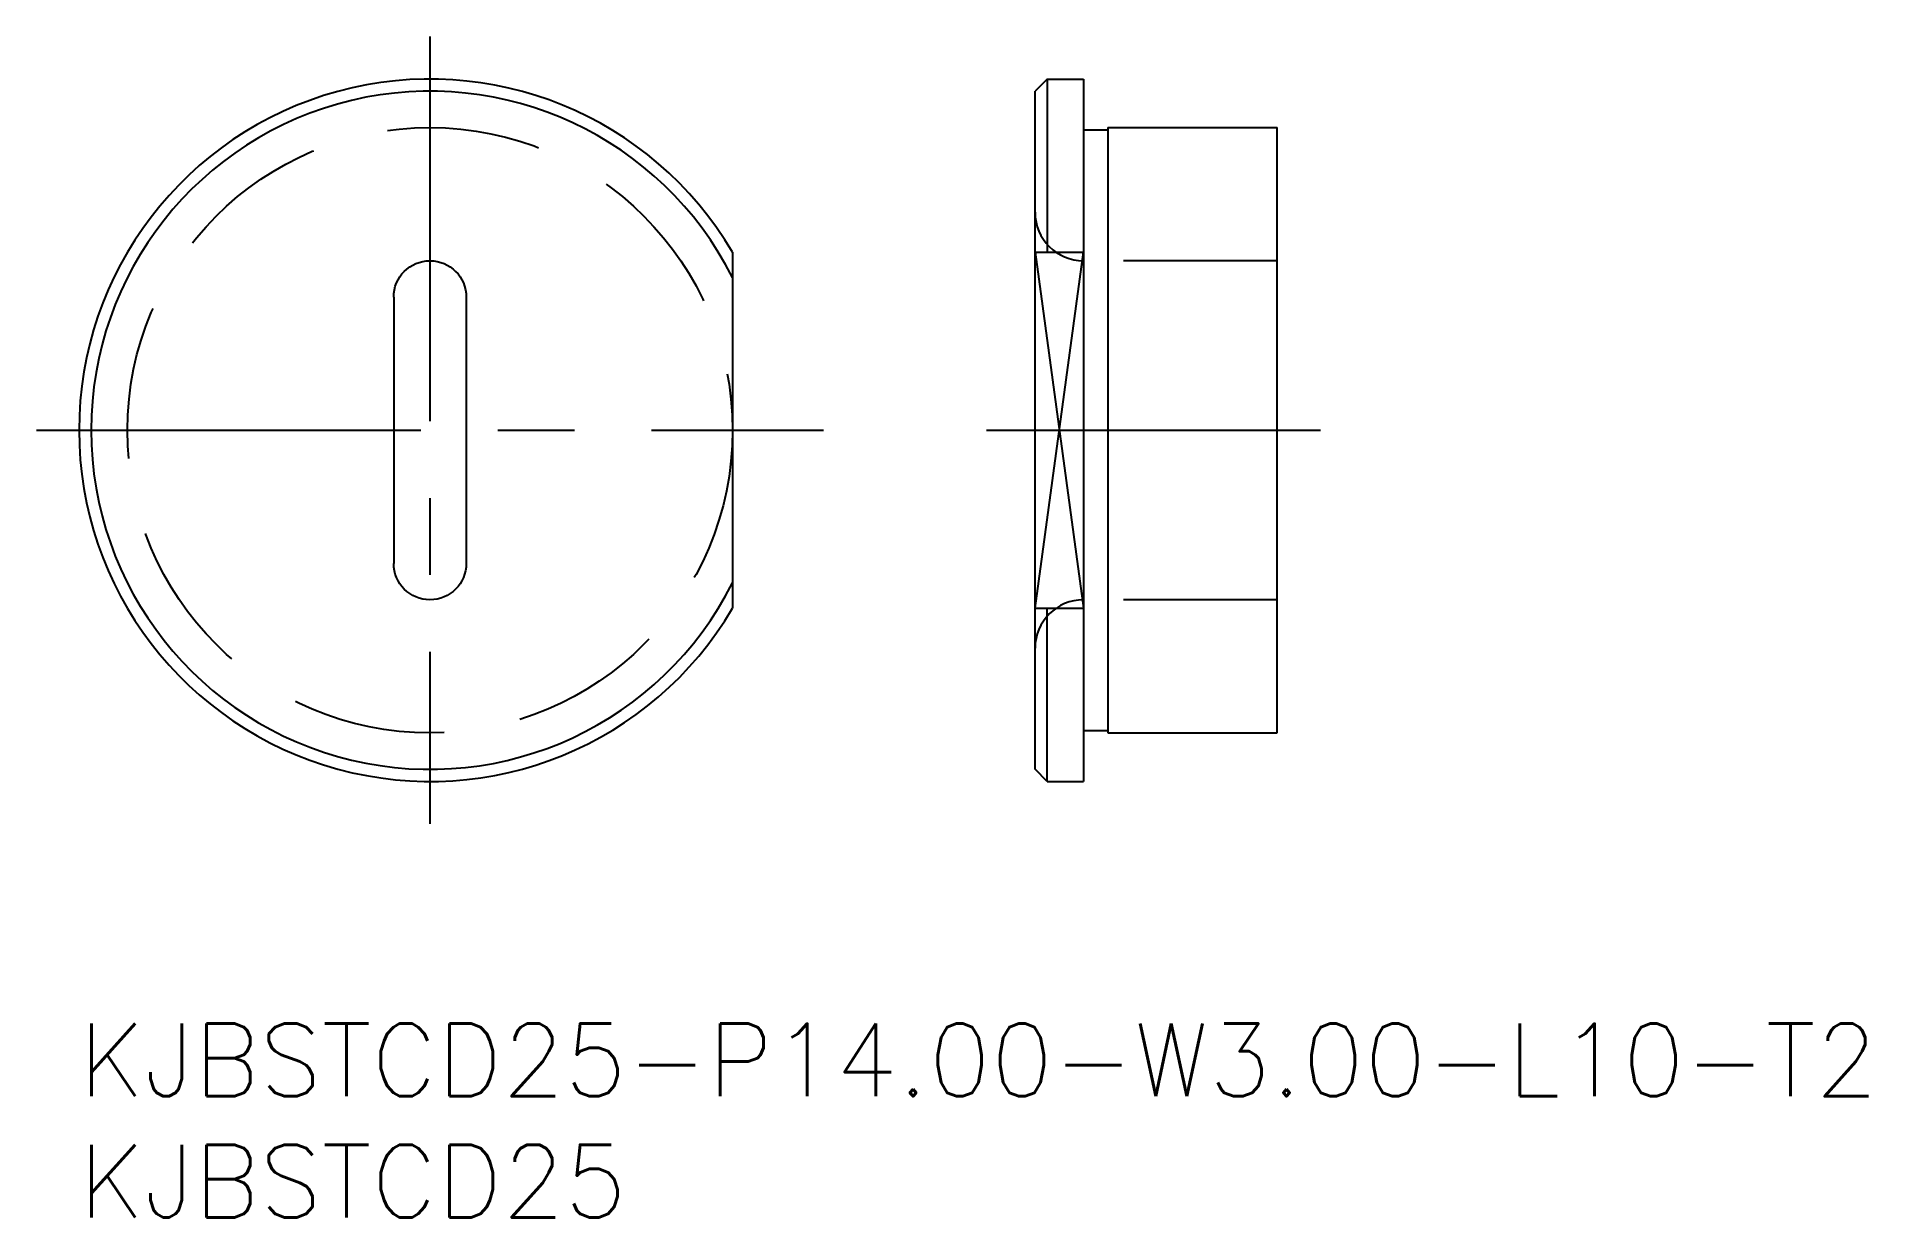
# Model space of a CAD drawing. Extents: x -1.8 to 73.9, y -8 to 40.8.
import ezdxf

# ---------------------------------------------------------------- set-up
doc = ezdxf.new("R2010")
doc.units = 0
doc.header["$LTSCALE"] = 0.5
doc.linetypes.add('CENTER', pattern=[50.8, 31.75, -6.35, 6.35, -6.35])
doc.linetypes.add('DASHED', pattern=[19.05, 12.7, -6.35])
for name, color, linetype in [('MSM_CENTER', 1, 'CENTER'), ('MSM_CONTINUOUS', 7, 'CONTINUOUS'), ('MSM_DASHED', 4, 'DASHED'), ('MSM_NARROW', 5, 'CONTINUOUS'), ('MSM_PART_NUMBER', 7, 'CONTINUOUS')]:
    doc.layers.add(name, color=color, linetype=linetype)
doc.styles.get("Standard").update_dxf_attribs({"font": 'txt.shx', "height": 3, "bigfont": 'bigfont.shx'})

# ---------------------------------------------------------------- blocks, each defined once
blk = doc.blocks.new('*U9')
at = {"layer": 'MSM_PART_NUMBER'}
blk.add_text('KJBSTCD25-P14.00-W3.00-L10-T2', height=3, dxfattribs=at).set_placement((0, -3))
blk = doc.blocks.new('*U10')
at = {"layer": 'MSM_PART_NUMBER'}
blk.add_text('KJBSTCD25', height=3, dxfattribs=at).set_placement((0, -8))

msp = doc.modelspace()

# ---------------------------------------------------------------- linework, layer by layer
at = {"layer": 'MSM_CENTER'}
for p, q in [((14.5, 40.752), (14.5, 8.248)), ((-1.752, 24.5), (30.752, 24.5)), ((37.496, 24.5), (51.286, 24.5))]:
    msp.add_line(p, q, dxfattribs=at)
at = {"layer": 'MSM_CONTINUOUS'}
for p, q in [((40, 39), (39.5, 38.5)), ((40, 39), (40, 31.848)), ((40, 39), (41.5, 39)), ((41.5, 39), (41.5, 10)), ((39.5, 10.5), (39.5, 38.5)), ((41.5, 36.9), (42.5, 36.9)), ((42.5, 37), (49.5, 37)), ((42.5, 37), (42.5, 12)), ((49.5, 12), (49.5, 37)), ((27, 31.848), (27, 17.152)), ((39.5, 31.848), (41.5, 31.848)), ((13, 30), (13, 19)), ((16, 30), (16, 19)), ((39.5, 17.152), (41.5, 17.152)), ((40, 10), (40, 17.152)), ((41.5, 12.1), (42.5, 12.1)), ((42.5, 12), (49.5, 12)), ((40, 10), (39.5, 10.5)), ((40, 10), (41.5, 10))]:
    msp.add_line(p, q, dxfattribs=at)
for radius, start, end in [(14.5, 30.45031, 329.54969), (14, 26.7655, 333.2345)]:
    msp.add_arc((14.5, 24.5), radius, start, end, dxfattribs=at)
at = {"layer": 'MSM_CONTINUOUS', "extrusion": (0, 0, -1)}
for centre, start, end in [((-14.5, 30), 0, 180), ((-14.5, 19), 180, 0)]:
    msp.add_arc(centre, 1.5, start, end, dxfattribs=at)
at = {"layer": 'MSM_DASHED'}
for p, q in [((49.5, 31.5), (41.5, 31.5)), ((49.5, 17.5), (41.5, 17.5))]:
    msp.add_line(p, q, dxfattribs=at)
msp.add_circle((14.5, 24.5), 12.5, dxfattribs=at)
for centre, start, end in [((41.5, 33.5), 180, 270), ((41.5, 15.5), 90, 180)]:
    msp.add_arc(centre, 2, start, end, dxfattribs=at)
at = {"layer": 'MSM_NARROW'}
for p, q in [((39.5, 31.848), (41.5, 17.152)), ((39.5, 17.152), (41.5, 31.848))]:
    msp.add_line(p, q, dxfattribs=at)

# ---------------------------------------------------------------- block references
at = {"layer": 'MSM_CONTINUOUS'}
for name in ['*U9', '*U10']:
    msp.add_blockref(name, (0, 0), dxfattribs=at)

doc.saveas('drawing.dxf')
